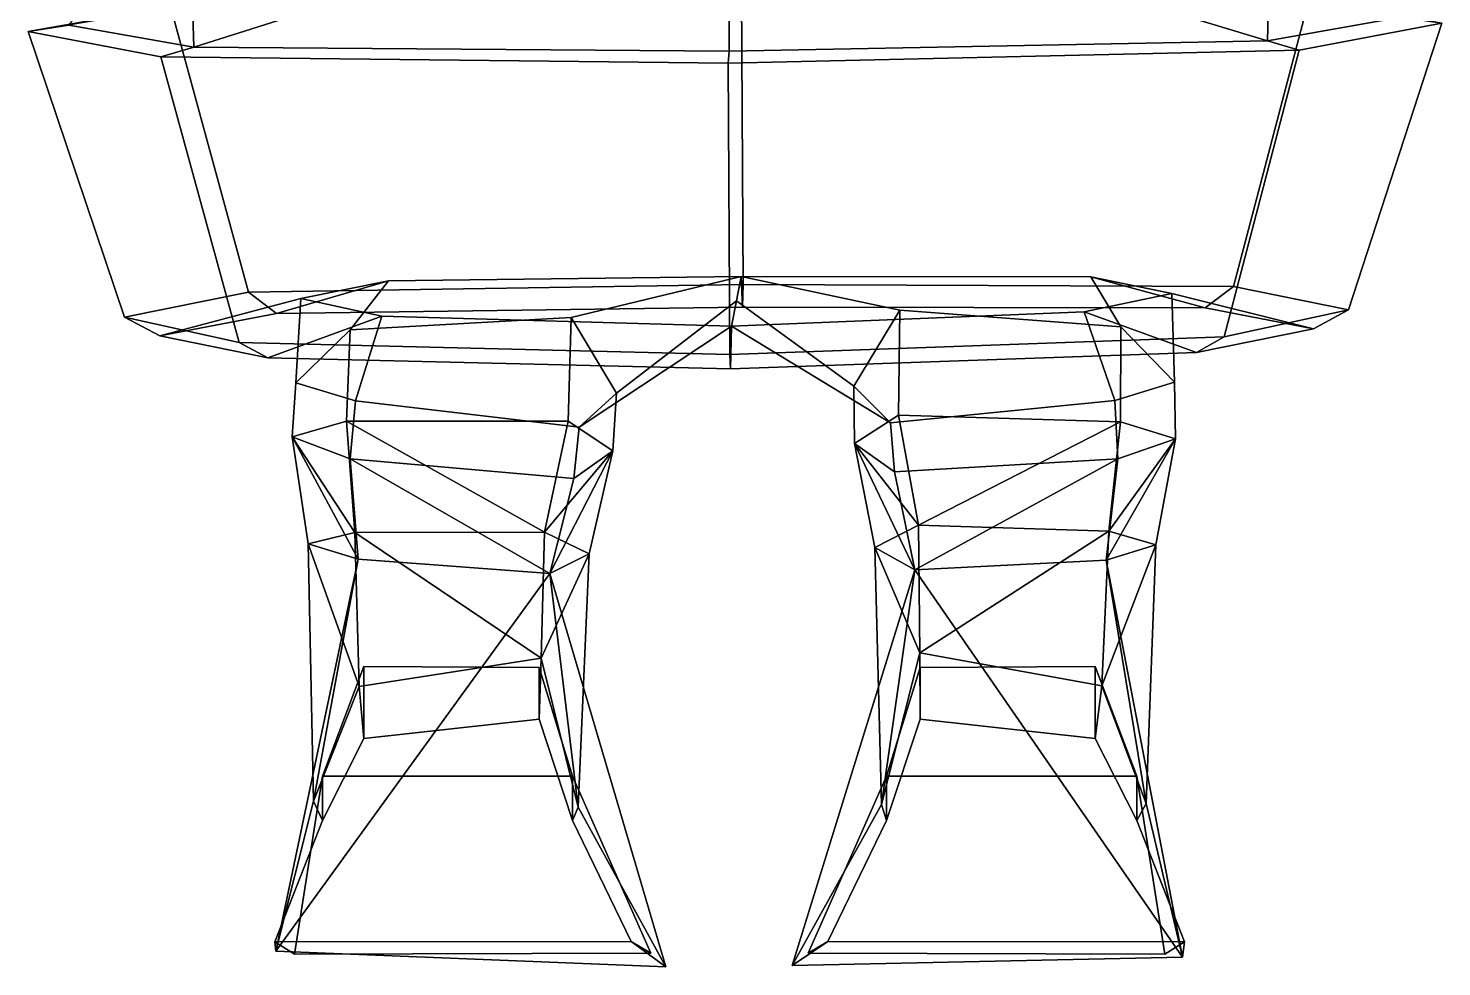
# Model space of a CAD drawing. Extents: x -235 to 166, y -155 to 372.
# Drawn here: x -134 to 132.3, y -155.4 to 21.5 of the extents above; entities that cross this region are included whole.
import ezdxf

# ---------------------------------------------------------------- set-up
doc = ezdxf.new("R2010")
doc.units = 0

msp = doc.modelspace()

# ---------------------------------------------------------------- linework, layer by layer
for points in [[(-126.406418, 22.132019, 1.432766), (-103.817223, 50.801193, -66.151138), (-102.840576, 17.968979, -78.199051)], [(-102.840576, 17.968979, -78.199051), (-103.817223, 50.801193, -66.151138), (-2.124373, 49.879883, -101.583771)], [(99.439857, 19.169235, -80.359528), (-2.124373, 49.879883, -101.583771), (100.283966, 52.012253, -68.331062)], [(124.650055, 23.621704, -1.248666), (99.439857, 19.169235, -80.359528), (100.283966, 52.012253, -68.331062)], [(-102.840576, 17.968979, -78.199051), (-2.124373, 49.879883, -101.583771), (-1.991819, 17.20433, -109.440704)], [(99.439857, 19.169235, -80.359528), (-1.991819, 17.20433, -109.440704), (-2.124373, 49.879883, -101.583771)], [(0.642781, -26.774933, 114.912964), (0.346789, 28.133331, 117.704483), (-107.246384, 25.604843, 84.789207), (-92.504112, -28.2547, 81.892296)], [(0.642781, -26.774933, 114.912964), (93.074181, -27.153549, 79.91021), (107.234833, 26.877502, 82.498421), (0.346789, 28.133331, 117.704483)], [(107.234833, 26.877502, 82.498421), (93.074181, -27.153549, 79.91021), (114.741226, -31.557724, -3.941888), (132.28186, 22.493378, -1.389774)], [(-134.025589, 20.913208, 1.454546), (-107.246384, 25.604843, 84.789207), (-101.23951, 26.357758, 76.366173), (-126.406418, 22.132019, 1.432766)], [(-107.246384, 25.604843, 84.789207), (-134.025589, 20.913208, 1.454546), (-115.903343, -32.926285, -1.478467), (-92.504112, -28.2547, 81.892296)], [(-109.055588, 16.125519, -89.869499), (-134.025589, 20.913208, 1.454546), (-126.406418, 22.132019, 1.432766), (-102.840576, 17.968979, -78.199051)], [(114.741226, -31.557724, -3.941888), (91.264969, -36.632874, -94.748497), (105.425629, 17.398163, -92.160286), (132.28186, 22.493378, -1.389774)], [(105.425629, 17.398163, -92.160286), (99.439857, 19.169235, -80.359528), (124.650055, 23.621704, -1.248666), (132.28186, 22.493378, -1.389774)], [(-115.903343, -32.926285, -1.478467), (-134.025589, 20.913208, 1.454546), (-109.055588, 16.125519, -89.869499), (-94.313324, -37.734039, -92.766411)], [(105.425629, 17.398163, -92.160286), (-2.167248, 14.962967, -125.0718), (-1.991819, 17.20433, -109.440704), (99.439857, 19.169235, -80.359528)], [(-109.055588, 16.125519, -89.869499), (-102.840576, 17.968979, -78.199051), (-1.991819, 17.20433, -109.440704), (-2.167248, 14.962967, -125.0718)], [(-94.313324, -37.734039, -92.766411), (-109.055588, 16.125519, -89.869499), (-2.167248, 14.962967, -125.0718), (-1.872019, -39.951202, -127.86264)], [(91.264969, -36.632874, -94.748497), (-1.872019, -39.951202, -127.86264), (-2.167248, 14.962967, -125.0718), (105.425629, 17.398163, -92.160286)], [(-87.267433, -32.239944, 73.237114), (-109.253311, -36.446815, -1.730271), (-82.641342, -29.44281, -1.666855), (-66.145424, -26.106812, 57.894108)], [(0.53436, -31.035599, 102.394623), (-87.267433, -32.239944, 73.237114), (-66.145424, -26.106812, 57.894108), (0.278028, -25.277496, 81.593773)], [(-66.145424, -26.106812, 57.894108), (-82.641342, -29.44281, -1.666855), (-83.591133, -45.336243, -2.386534), (-73.372772, -35.321335, 37.397755)], [(0.278028, -25.277496, 81.593773), (-66.145424, -26.106812, 57.894108), (-73.372772, -35.321335, 37.397755), (-31.717312, -33.031158, 60.196194)], [(-0.597865, -29.866722, -2.963796), (0.278028, -25.277496, 81.593773), (-31.717312, -33.031158, 60.196194), (-23.201, -47.236885, -1.446441)], [(21.487507, -45.978218, -2.478523), (30.1789, -31.598541, 59.152676), (0.278028, -25.277496, 81.593773), (-0.597865, -29.866722, -2.963796)], [(0.278028, -25.277496, 81.593773), (30.1789, -31.598541, 59.152676), (71.825302, -34.785095, 36.353355), (66.185318, -25.321609, 56.48074)], [(0.53436, -31.035599, 102.394623), (0.278028, -25.277496, 81.593773), (66.185318, -25.321609, 56.48074), (87.701485, -31.201744, 71.36834)], [(66.185318, -25.321609, 56.48074), (71.825302, -34.785095, 36.353355), (81.919701, -45.20372, -3.415818), (81.443802, -28.469185, -3.419381)], [(87.701485, -31.201744, 71.36834), (66.185318, -25.321609, 56.48074), (81.443802, -28.469185, -3.419381), (108.129562, -35.156937, -4.052049)], [(-92.504112, -28.2547, 81.892296), (-115.903343, -32.926285, -1.478467), (-109.253311, -36.446815, -1.730271), (-87.267433, -32.239944, 73.237114)], [(0.642781, -26.774933, 114.912964), (-92.504112, -28.2547, 81.892296), (-87.267433, -32.239944, 73.237114), (0.53436, -31.035599, 102.394623)], [(0.642781, -26.774933, 114.912964), (0.53436, -31.035599, 102.394623), (87.701485, -31.201744, 71.36834), (93.074181, -27.153549, 79.91021)], [(81.443802, -28.469185, -3.419381), (81.919701, -45.20372, -3.415818), (70.699356, -48.617767, -45.913197), (64.920189, -31.950279, -65.653908)], [(108.129562, -35.156937, -4.052049), (81.443802, -28.469185, -3.419381), (64.920189, -31.950279, -65.653908), (86.10041, -39.59053, -83.196884)], [(93.074181, -27.153549, 79.91021), (87.701485, -31.201744, 71.36834), (108.129562, -35.156937, -4.052049), (114.741226, -31.557724, -3.941888)], [(-109.253311, -36.446815, -1.730271), (-88.8685, -40.628738, -81.328117), (-67.410561, -32.735489, -64.240532), (-82.641342, -29.44281, -1.666855)], [(-82.641342, -29.44281, -1.666855), (-67.410561, -32.735489, -64.240532), (-72.388954, -48.728104, -44.858299), (-83.591133, -45.336243, -2.386534)], [(-1.508858, -34.639862, -90.909882), (-0.597865, -29.866722, -2.963796), (-23.201, -47.236885, -1.446441), (-30.203747, -53.656967, -66.351585)], [(86.10041, -39.59053, -83.196884), (64.920189, -31.950279, -65.653908), (-1.508858, -34.639862, -90.909882), (-1.691127, -42.696014, -112.451042)], [(21.487507, -45.978218, -2.478523), (-0.597865, -29.866722, -2.963796), (-1.508858, -34.639862, -90.909882), (28.446672, -52.879578, -67.411247)], [(64.920189, -31.950279, -65.653908), (70.699356, -48.617767, -45.913197), (28.446672, -52.879578, -67.411247), (-1.508858, -34.639862, -90.909882)], [(29.950232, -51.422287, 23.603668), (30.1789, -31.598541, 59.152676), (21.487507, -45.978218, -2.478523), (21.670015, -56.773735, -2.892175)], [(29.950232, -51.422287, 23.603668), (71.760124, -52.684837, 13.381845), (71.825302, -34.785095, 36.353355), (30.1789, -31.598541, 59.152676)], [(114.741226, -31.557724, -3.941888), (108.129562, -35.156937, -4.052049), (86.10041, -39.59053, -83.196884), (91.264969, -36.632874, -94.748497)], [(-115.903343, -32.926285, -1.478467), (-94.313324, -37.734039, -92.766411), (-88.8685, -40.628738, -81.328117), (-109.253311, -36.446815, -1.730271)], [(-88.8685, -40.628738, -81.328117), (-1.691127, -42.696014, -112.451042), (-1.508858, -34.639862, -90.909882), (-67.410561, -32.735489, -64.240532)], [(-32.320961, -52.51355, 24.882919), (-31.717312, -33.031158, 60.196194), (-73.372772, -35.321335, 37.397755), (-74.044884, -52.568352, 14.345636)], [(-67.410561, -32.735489, -64.240532), (-1.508858, -34.639862, -90.909882), (-30.203747, -53.656967, -66.351585), (-72.388954, -48.728104, -44.858299)], [(-32.320961, -52.51355, 24.882919), (-23.917953, -58.165619, -1.545366), (-23.201, -47.236885, -1.446441), (-31.717312, -33.031158, 60.196194)], [(-74.044884, -52.568352, 14.345636), (-73.372772, -35.321335, 37.397755), (-83.591133, -45.336243, -2.386534), (-84.291344, -55.511887, -3.014004)], [(91.264969, -36.632874, -94.748497), (86.10041, -39.59053, -83.196884), (-1.691127, -42.696014, -112.451042), (-1.872019, -39.951202, -127.86264)], [(71.760124, -52.684837, 13.381845), (82.100174, -55.895271, -3.902409), (81.919701, -45.20372, -3.415818), (71.825302, -34.785095, 36.353355)], [(-94.313324, -37.734039, -92.766411), (-1.872019, -39.951202, -127.86264), (-1.691127, -42.696014, -112.451042), (-88.8685, -40.628738, -81.328117)], [(82.100174, -55.895271, -3.902409), (71.246658, -59.639236, -21.980228), (70.699356, -48.617767, -45.913197), (81.919701, -45.20372, -3.415818)], [(-84.291344, -55.511887, -3.014004), (-83.591133, -45.336243, -2.386534), (-72.388954, -48.728104, -44.858299), (-73.358513, -59.614029, -21.006237)], [(-23.917953, -58.165619, -1.545366), (-31.265003, -63.35305, -29.504576), (-30.203747, -53.656967, -66.351585), (-23.201, -47.236885, -1.446441)], [(21.670015, -56.773735, -2.892175), (21.487507, -45.978218, -2.478523), (28.446672, -52.879578, -67.411247), (29.160294, -62.121368, -30.799517)], [(-73.358513, -59.614029, -21.006237), (-72.388954, -48.728104, -44.858299), (-30.203747, -53.656967, -66.351585), (-31.265003, -63.35305, -29.504576)], [(71.246658, -59.639236, -21.980228), (29.160294, -62.121368, -30.799517), (28.446672, -52.879578, -67.411247), (70.699356, -48.617767, -45.913197)], [(-72.526497, -73.535484, 30.055695), (-74.044884, -52.568352, 14.345636), (-84.291344, -55.511887, -3.014004)], [(-36.774239, -73.49398, 39.655319), (-32.320961, -52.51355, 24.882919), (-74.044884, -52.568352, 14.345636)], [(-36.774239, -73.49398, 39.655319), (-74.044884, -52.568352, 14.345636), (-72.526497, -73.535484, 30.055695)], [(-36.774239, -73.49398, 39.655319), (-23.917953, -58.165619, -1.545366), (-32.320961, -52.51355, 24.882919)], [(33.726063, -72.168625, 38.36491), (29.950232, -51.422287, 23.603668), (21.670015, -56.773735, -2.892175)], [(33.726063, -72.168625, 38.36491), (71.760124, -52.684837, 13.381845), (29.950232, -51.422287, 23.603668)], [(33.726063, -72.168625, 38.36491), (69.557922, -73.287453, 29.036238), (71.760124, -52.684837, 13.381845)], [(69.557922, -73.287453, 29.036238), (82.100174, -55.895271, -3.902409), (71.760124, -52.684837, 13.381845)], [(-72.526497, -73.535484, 30.055695), (-84.291344, -55.511887, -3.014004), (-81.269547, -75.638268, 14.140594)], [(-81.269547, -75.638268, 14.140594), (-84.291344, -55.511887, -3.014004), (-71.84964, -78.567314, -2.391401)], [(-71.84964, -78.567314, -2.391401), (-84.291344, -55.511887, -3.014004), (-73.358513, -59.614029, -21.006237)], [(69.077927, -78.762192, -3.411791), (71.246658, -59.639236, -21.980228), (82.100174, -55.895271, -3.902409)], [(78.402931, -75.846344, 13.189142), (69.077927, -78.762192, -3.411791), (82.100174, -55.895271, -3.902409)], [(69.557922, -73.287453, 29.036238), (78.402931, -75.846344, 13.189142), (82.100174, -55.895271, -3.902409)], [(-36.774239, -73.49398, 39.655319), (-28.361967, -77.57177, 15.412494), (-23.917953, -58.165619, -1.545366)], [(-35.732925, -81.235252, -10.263286), (-31.265003, -63.35305, -29.504576), (-23.917953, -58.165619, -1.545366)], [(-28.361967, -77.57177, 15.412494), (-35.732925, -81.235252, -10.263286), (-23.917953, -58.165619, -1.545366)], [(33.726063, -72.168625, 38.36491), (21.670015, -56.773735, -2.892175), (25.456171, -76.369232, 14.061736)], [(32.987606, -80.591301, -11.555135), (21.670015, -56.773735, -2.892175), (29.160294, -62.121368, -30.799517)], [(25.456171, -76.369232, 14.061736), (21.670015, -56.773735, -2.892175), (32.987606, -80.591301, -11.555135)], [(-71.84964, -78.567314, -2.391401), (-73.358513, -59.614029, -21.006237), (-35.732925, -81.235252, -10.263286)], [(-35.732925, -81.235252, -10.263286), (-73.358513, -59.614029, -21.006237), (-31.265003, -63.35305, -29.504576)], [(32.987606, -80.591301, -11.555135), (29.160294, -62.121368, -30.799517), (71.246658, -59.639236, -21.980228)], [(69.077927, -78.762192, -3.411791), (32.987606, -80.591301, -11.555135), (71.246658, -59.639236, -21.980228)], [(-71.667091, -102.583481, 11.782482), (-72.526497, -73.535484, 30.055695), (-81.269547, -75.638268, 14.140594)], [(-37.378304, -97.220543, 22.336163), (-36.774239, -73.49398, 39.655319), (-72.526497, -73.535484, 30.055695)], [(-71.667091, -102.583481, 11.782482), (-37.378304, -97.220543, 22.336163), (-72.526497, -73.535484, 30.055695)], [(-37.378304, -97.220543, 22.336163), (-28.361967, -77.57177, 15.412494), (-36.774239, -73.49398, 39.655319)], [(33.937504, -96.223869, 21.739672), (33.726063, -72.168625, 38.36491), (25.456171, -76.369232, 14.061736)], [(33.937504, -96.223869, 21.739672), (69.557922, -73.287453, 29.036238), (33.726063, -72.168625, 38.36491)], [(68.212135, -102.461624, 11.507509), (69.557922, -73.287453, 29.036238), (33.937504, -96.223869, 21.739672)], [(68.212135, -102.461624, 11.507509), (78.402931, -75.846344, 13.189142), (69.557922, -73.287453, 29.036238)], [(-80.262985, -124.188011, -6.141836), (-71.667091, -102.583481, 11.782482), (-81.269547, -75.638268, 14.140594)], [(-80.262985, -124.188011, -6.141836), (-81.269547, -75.638268, 14.140594), (-71.84964, -78.567314, -2.391401)], [(26.70014, -124.807053, -5.278554), (33.937504, -96.223869, 21.739672), (25.456171, -76.369232, 14.061736)], [(26.70014, -124.807053, -5.278554), (25.456171, -76.369232, 14.061736), (32.987606, -80.591301, -11.555135)], [(76.584282, -124.600677, -5.921368), (78.402931, -75.846344, 13.189142), (68.212135, -102.461624, 11.507509)], [(76.584282, -124.600677, -5.921368), (69.077927, -78.762192, -3.411791), (78.402931, -75.846344, 13.189142)], [(-87.411903, -152.475357, -33.803501), (-80.262985, -124.188011, -6.141836), (-71.84964, -78.567314, -2.391401)], [(-87.411903, -152.475357, -33.803501), (-71.84964, -78.567314, -2.391401), (-35.732925, -81.235252, -10.263286)], [(-30.400223, -125.340462, -5.202319), (-28.361967, -77.57177, 15.412494), (-37.378304, -97.220543, 22.336163)], [(-30.400223, -125.340462, -5.202319), (-35.732925, -81.235252, -10.263286), (-28.361967, -77.57177, 15.412494)], [(83.470879, -153.614426, -32.967766), (32.987606, -80.591301, -11.555135), (69.077927, -78.762192, -3.411791)], [(83.470879, -153.614426, -32.967766), (69.077927, -78.762192, -3.411791), (76.584282, -124.600677, -5.921368)], [(-13.872489, -155.391342, -34.310909), (-87.411903, -152.475357, -33.803501), (-35.732925, -81.235252, -10.263286)], [(-13.872489, -155.391342, -34.310909), (-35.732925, -81.235252, -10.263286), (-30.400223, -125.340462, -5.202319)], [(9.893767, -155.177841, -33.889442), (26.70014, -124.807053, -5.278554), (32.987606, -80.591301, -11.555135)], [(9.893767, -155.177841, -33.889442), (32.987606, -80.591301, -11.555135), (83.470879, -153.614426, -32.967766)], [(-37.378304, -97.220543, 22.336163), (-71.667091, -102.583481, 11.782482), (-70.777412, -112.334427, 35.947453), (-37.787899, -108.736435, 35.947453)], [(-30.400223, -125.340462, -5.202319), (-37.378304, -97.220543, 22.336163), (-37.787899, -108.736435, 35.947453), (-31.473774, -127.827744, 43.725594)], [(26.70014, -124.807053, -5.278554), (27.673773, -127.827744, 43.725594), (33.987896, -108.736435, 35.947453), (33.937504, -96.223869, 21.739672)], [(33.937504, -96.223869, 21.739672), (33.987896, -108.736435, 35.947453), (66.977409, -112.334427, 35.947453), (68.212135, -102.461624, 11.507509)], [(-31.473774, -119.444244, 102.617195), (-37.787899, -98.998032, 87.801697), (-70.777412, -98.812729, 87.801697), (-78.613716, -119.444244, 102.617195)], [(-78.613716, -119.444244, 102.617195), (-70.777412, -98.812729, 87.801697), (-70.777412, -112.334427, 35.947453), (-78.613716, -127.827744, 43.725594)], [(-37.787899, -98.998032, 87.801697), (-37.787899, -108.736435, 35.947453), (-70.777412, -112.334427, 35.947453), (-70.777412, -98.812729, 87.801697)], [(-31.473774, -119.444244, 102.617195), (-31.473774, -127.827744, 43.725594), (-37.787899, -108.736435, 35.947453), (-37.787899, -98.998032, 87.801697)], [(27.673773, -119.444244, 102.617195), (74.813721, -119.444244, 102.617195), (66.977409, -98.812729, 87.801697), (33.987896, -98.998032, 87.801697)], [(27.673773, -119.444244, 102.617195), (33.987896, -98.998032, 87.801697), (33.987896, -108.736435, 35.947453), (27.673773, -127.827744, 43.725594)], [(33.987896, -98.998032, 87.801697), (66.977409, -98.812729, 87.801697), (66.977409, -112.334427, 35.947453), (33.987896, -108.736435, 35.947453)], [(74.813721, -119.444244, 102.617195), (74.813721, -127.827744, 43.725594), (66.977409, -112.334427, 35.947453), (66.977409, -98.812729, 87.801697)], [(-80.262985, -124.188011, -6.141836), (-78.613716, -127.827744, 43.725594), (-70.777412, -112.334427, 35.947453), (-71.667091, -102.583481, 11.782482)], [(76.584282, -124.600677, -5.921368), (68.212135, -102.461624, 11.507509), (66.977409, -112.334427, 35.947453), (74.813721, -127.827744, 43.725594)], [(-83.890282, -153.02951, 102.617195), (-78.613716, -119.444244, 102.617195), (-78.613716, -127.827744, 43.725594), (-87.594154, -150.723206, 36.317848)], [(-16.70689, -152.844193, 102.617195), (-31.473774, -119.444244, 102.617195), (-78.613716, -119.444244, 102.617195), (-83.890282, -153.02951, 102.617195)], [(-16.70689, -152.844193, 102.617195), (-20.410763, -150.61731, 32.613968), (-31.473774, -127.827744, 43.725594), (-31.473774, -119.444244, 102.617195)], [(12.906889, -152.844193, 102.617195), (80.090286, -153.02951, 102.617195), (74.813721, -119.444244, 102.617195), (27.673773, -119.444244, 102.617195)], [(12.906889, -152.844193, 102.617195), (27.673773, -119.444244, 102.617195), (27.673773, -127.827744, 43.725594), (16.610764, -150.61731, 32.613968)], [(80.090286, -153.02951, 102.617195), (83.794151, -150.723206, 36.317848), (74.813721, -127.827744, 43.725594), (74.813721, -119.444244, 102.617195)], [(-87.411903, -152.475357, -33.803501), (-87.594154, -150.723206, 36.317848), (-78.613716, -127.827744, 43.725594), (-80.262985, -124.188011, -6.141836)], [(9.893767, -155.177841, -33.889442), (16.610764, -150.61731, 32.613968), (27.673773, -127.827744, 43.725594), (26.70014, -124.807053, -5.278554)], [(83.470879, -153.614426, -32.967766), (76.584282, -124.600677, -5.921368), (74.813721, -127.827744, 43.725594), (83.794151, -150.723206, 36.317848)], [(-13.872489, -155.391342, -34.310909), (-30.400223, -125.340462, -5.202319), (-31.473774, -127.827744, 43.725594), (-20.410763, -150.61731, 32.613968)], [(-87.411903, -152.475357, -33.803501), (-13.872489, -155.391342, -34.310909), (-20.410763, -150.61731, 32.613968), (-87.594154, -150.723206, 36.317848)], [(-83.890282, -153.02951, 102.617195), (-87.594154, -150.723206, 36.317848), (-20.410763, -150.61731, 32.613968), (-16.70689, -152.844193, 102.617195)], [(83.470879, -153.614426, -32.967766), (83.794151, -150.723206, 36.317848), (16.610764, -150.61731, 32.613968), (9.893767, -155.177841, -33.889442)], [(80.090286, -153.02951, 102.617195), (12.906889, -152.844193, 102.617195), (16.610764, -150.61731, 32.613968), (83.794151, -150.723206, 36.317848)]]:
    msp.add_3dface(points)

doc.saveas('drawing.dxf')
